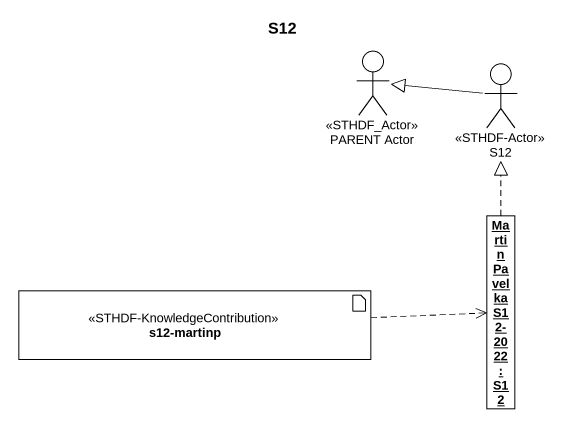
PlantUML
@startuml
title S12
allowmixing
hide circle
hide empty members
actor "PARENT Actor" as PARENT_Actor <<STHDF_Actor>>
actor S12 <<STHDF-Actor>>
object "Martin Pavelka S12-2022 : S12" as Martin_Pavelka_S12_2022
artifact "s12-martinp" as s12_martinp <<STHDF-KnowledgeContribution>>
S12 -left-|> PARENT_Actor
Martin_Pavelka_S12_2022 .up.|> S12
s12_martinp .right.> Martin_Pavelka_S12_2022
@enduml
